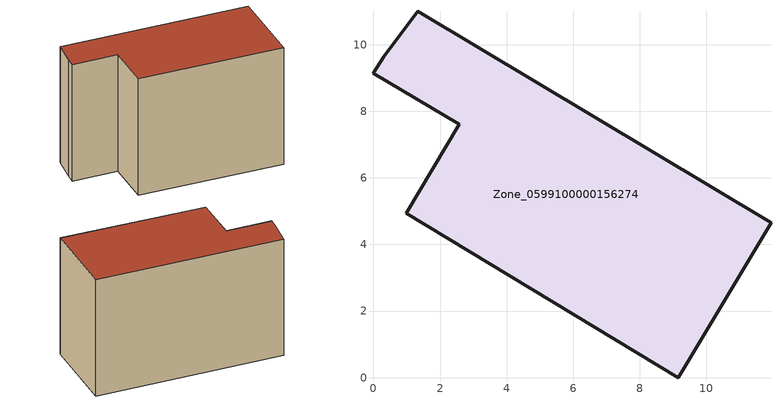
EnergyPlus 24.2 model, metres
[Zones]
Zone_0599100000156274
 floor ground (C_G): 0.98,4.94 2.58,7.61 0,9.15 0.31,9.65 1.33,11 11.94,4.66 9.15,0 z0
 wall outside (C_F): 2.58,7.61 0.98,4.94 9.15,0 11.94,4.66 1.33,11 0.31,9.65 0,9.15 2.58,7.61 z0:8.15
 roof outside (C_R): 0.31,9.65 0,9.15 2.58,7.61 0.98,4.94 9.15,0 11.94,4.66 1.33,11 z8.15
[BUILDING]
Pand.0599100000156274: North Axis=0; Terrain=City; Loads Convergence Tolerance Value=0.04; Temperature Convergence Tolerance Value=0.4; Solar Distribution=FullExterior; Maximum Number of Warmup Days=25; Minimum Number of Warmup Days=1
[Site:Location]
Rotterdam.The.Hague.AP_ZH_NLD Design_Conditions: Latitude=51.96; Longitude=4.45; Time Zone=1; Elevation=-4.5
[SITE:GROUNDTEMPERATURE:BUILDINGSURFACE]
18, 18, 18, 18, 18, 18, 18, 18, 18, 18, 18, 18
[MATERIAL] Thermal Absorptance=0.9; Solar Absorptance=0.7; Visible Absorptance=0.7
Name | Roughness | Thickness | Conductivity | Density | Specific Heat
G.TI.1975-1991 | MediumSmooth | 0.15 | 0.288461 | 540 | 1210
F.TI.1975-1991 | Rough | 0.3 | 0.230769 | 1920 | 840
R.TI.1975-1991 | MediumRough | 0.2 | 0.153846 | 1500 | 1000
[CONSTRUCTION]
C_G: G.TI.1975-1991
C_F: F.TI.1975-1991
C_R: R.TI.1975-1991
[ZONE]
Zone_0599100000156274: Type=1; Multiplier=1; Ceiling Height=Autocalculate; Volume=Autocalculate; Floor Area=autocalculate; Part of Total Floor Area=Yes
[ZONEINFILTRATION:DESIGNFLOWRATE]
Infil_Zone_0599100000156274: Zone or ZoneList or Space or SpaceList=Zone_0599100000156274; Schedule=AlwaysOn; Design Flow Rate Calculation Method=Flow/Area; Flow Rate per Floor Area=0.003; Constant Term Coefficient=1; Temperature Term Coefficient=0; Velocity Term Coefficient=0; Velocity Squared Term Coefficient=0
[HVACTEMPLATE:ZONE:IDEALLOADSAIRSYSTEM]
Zone_0599100000156274: Maximum Heating Supply Air Temperature=50; Minimum Cooling Supply Air Temperature=13; Maximum Heating Supply Air Humidity Ratio=0.0156; Minimum Cooling Supply Air Humidity Ratio=0.0077; Heating Limit=NoLimit; Cooling Limit=NoLimit; Dehumidification Control Type=ConstantSensibleHeatRatio; Cooling Sensible Heat Ratio=0.7; Dehumidification Setpoint=60; Humidification Control Type=None; Humidification Setpoint=30; Outdoor Air Method=None; Outdoor Air Flow Rate per Person=0.00944; Outdoor Air Flow Rate per Zone Floor Area=0; Outdoor Air Flow Rate per Zone=0; Demand Controlled Ventilation Type=None; Outdoor Air Economizer Type=NoEconomizer; Heat Recovery Type=None; Sensible Heat Recovery Effectiveness=0.7; Latent Heat Recovery Effectiveness=0.65
[ZONECONTROL:THERMOSTAT]
ThermostatControl_Zone_0599100000156274: Zone or ZoneList=Zone_0599100000156274; Control Type Schedule=DualSetpointControlType; Control 1=Thermostat_Zone_0599100000156274; Temperature Difference Between Cutout And Setpoint=0
[THERMOSTATSETPOINT:DUALSETPOINT]
Thermostat_Zone_0599100000156274: Heating Setpoint Temperature Schedule=HeatingSetpoint_Zone_0599100000156274; Cooling Setpoint Temperature Schedule=CoolingSetpoint_Zone_0599100000156274
[SCHEDULE:COMPACT]
HeatingSetpoint_Zone_0599100000156274: Through: 12/31, For: AllDays, Until: 24:00, 21
CoolingSetpoint_Zone_0599100000156274: Through: 12/31, For: AllDays, Until: 24:00, 24
DualSetpointControlType: Through: 12/31, For: AllDays, Until: 24:00, 4
AlwaysOn: Through: 12/31, For: AllDays, Until: 24:00, 1
